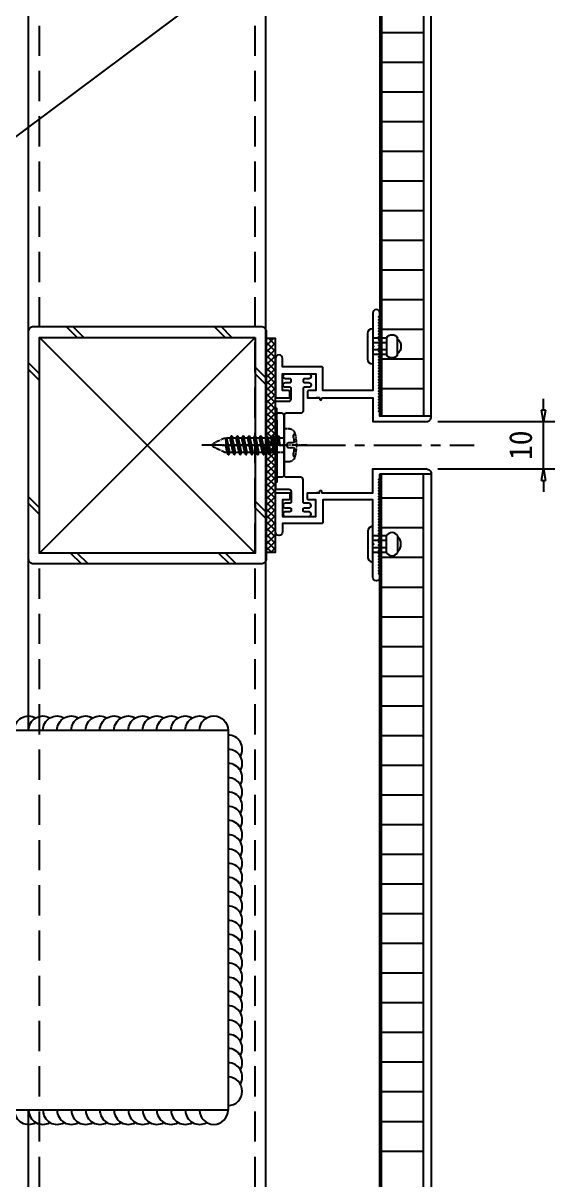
# Model space of a CAD drawing. Header units: millimetres. Extents: x 2352 to 12473, y 635 to 7997.
# Drawn here: x 2855.4 to 2967.4, y 1293.8 to 1537.3 of the extents above; entities that cross this region are included whole.
import ezdxf

# ---------------------------------------------------------------- set-up
doc = ezdxf.new("R2010")
doc.units = ezdxf.units.MM
for name, pattern in [('CENTER', [2, 1.25, -0.25, 0.25, -0.25]), ('CENTER2', [1.125, 0.75, -0.125, 0.125, -0.125]), ('CENTERX2', [4, 2.5, -0.5, 0.5, -0.5]), ('HIDDEN', [9.525, 6.35, -3.175])]:
    doc.linetypes.add(name, pattern=pattern)
doc.layers.get('Defpoints').update_dxf_attribs({"color": 187})
for name, color, linetype in [('.1 clip', 4, 'Continuous'), ('1', 1, 'Continuous'), ('AA-DWXM-GLAZ', 4, 'Continuous'), ('AA-FLXK-PATT', 9, 'Continuous'), ('AC-DIMS-치수', 4, 'Continuous'), ('Bolt', 1, 'Continuous'), ('CEN1', 1, 'CENTER2'), ('DIMENSIONS', 7, 'Continuous'), ('HAT', 5, 'Continuous'), ('HATCH', 8, 'Continuous'), ("ST'L BRACKET", 7, 'Continuous'), ("ST'L PIPE", 2, 'Continuous'), ('WALL', 3, 'Continuous'), ('Welding', 1, 'Continuous')]:
    doc.layers.add(name, color=color, linetype=linetype)
doc.styles.add('돋움체', font='')
doc.styles.get('돋움체').set_extended_font_data('DotumChe')
doc.dimstyles.new('Iljin', dxfattribs={"dimscale": 0.8, "dimtxt": 2, "dimasz": 1, "dimexe": 1, "dimexo": 1, "dimgap": 1, "dimtad": 1, "dimdec": 1, "dimdsep": 46, "dimtxsty": '돋움체', "dimblk": 'CLOSEDBLANK', "dimcen": 1, "dimclrd": 8, "dimclre": 8, "dimclrt": 2, "dimadec": 1, "dimazin": 2, "dimtfac": 1, "dimtdec": 1, "dimtix": 1, "dimtmove": 0, "dimatfit": 3, "dimldrblk": 'CLOSEDBLANK', "dimfxl": 1, "dimlwd": -1, "dimlwe": -1, "dimarcsym": 0})
doc.dimstyles.new('Iljin 3', dxfattribs={"dimscale": 2.4, "dimtxt": 2, "dimasz": 1, "dimexe": 1, "dimexo": 1, "dimgap": 1, "dimtad": 1, "dimdec": 1, "dimdsep": 46, "dimtxsty": '돋움체', "dimblk": 'CLOSEDBLANK', "dimcen": 1, "dimclrd": 8, "dimclre": 8, "dimclrt": 2, "dimadec": 1, "dimazin": 2, "dimtfac": 1, "dimtdec": 1, "dimtix": 1, "dimtmove": 0, "dimatfit": 3, "dimldrblk": 'CLOSEDBLANK', "dimfxl": 1, "dimlwd": -1, "dimlwe": -1, "dimarcsym": 0})

# ---------------------------------------------------------------- blocks, each defined once
blk = doc.blocks.new('_ClosedBlank')
at = {"color": 0, "linetype": 'ByBlock', "lineweight": -2}
for p, q in [((-1, 0.167), (0, 0)), ((-1, 0.167), (-1, -0.167)), ((0, 0), (-1, -0.167))]:
    blk.add_line(p, q, dxfattribs=at)
blk = doc.blocks.new('Z$W@#1B9F58AF')
at = {"layer": 'Bolt', "linetype": 'Continuous', "ltscale": 3}
for p, q in [((0, 5.91), (7.5, 5.91)), ((2, 3.01), (5.5, 3.01))]:
    blk.add_line(p, q, dxfattribs=at)
at = {"layer": 'Bolt'}
for p, q in [((6.45, 6.96), (1.05, 6.96)), ((2, 3.01), (2, 5.91)), ((3, 3.01), (3, 5.91)), ((4.5, 3.01), (4.5, 5.91)), ((5.5, 3.01), (5.5, 5.91)), ((5.5, 0.7, 0), (2, 0.7, 0))]:
    blk.add_line(p, q, dxfattribs=at)
for centre, radius, start, end in [((1.05, 5.91), 1.05, 90, 180), ((6.45, 5.91), 1.05, 0, 90), ((2.6, 1.86), 1.3, 117.3471, 242.6529), ((4.9, 1.86), 1.3, 297.3471, 62.6529), ((3.75, 2.2, 0), 2.2, 223.0029, 316.9971)]:
    blk.add_arc(centre, radius, start, end, dxfattribs=at)
blk = doc.blocks.new('A$C1041300C')
at = {"layer": 'CEN1', "linetype": 'CENTER'}
blk.add_line((3.5, 0), (3.5, 22.15), dxfattribs=at)
at = {"layer": 'CEN1'}
for p, q in [((2, 17.38), (3.12, 19.75)), ((5, 17.38), (3.88, 19.75)), ((2, 16.2), (2, 17.38)), ((2, 17.12), (3.54, 17.12)), ((5, 16.82), (5, 17.38)), ((2, 14.97), (2, 15.7)), ((5, 15.58), (5, 16.32)), ((5, 14.35), (5, 15.08)), ((2, 13.74), (2, 14.47)), ((2, 12.5), (2, 13.24)), ((5, 13.12), (5, 13.85)), ((5, 11.88), (5, 12.62)), ((2, 11.27), (2, 12)), ((2, 10.04), (2, 10.77)), ((5, 10.65), (5, 11.38)), ((5, 9.42), (5, 10.15)), ((2, 8.81), (2, 9.54)), ((2, 7.57), (2, 8.31)), ((5, 8.18), (5, 8.92)), ((5, 6.95), (5, 7.68)), ((7, 4.88), (0, 4.88)), ((0, 4.88), (0, 3.88)), ((2, 6.34), (2, 7.07)), ((2, 4.88), (2, 5.84)), ((5, 4.88), (5, 6.45)), ((7, 3.88), (7, 4.88))]:
    blk.add_line(p, q, dxfattribs=at)
at = {"layer": 'CEN1', "linetype": 'Continuous'}
for p, q in [((5.49, 16.52), (2, 17.12)), ((5.48, 16.62), (2.25, 17.12)), ((5, 16.82), (3.54, 17.12)), ((5.49, 15.28), (1.5, 15.94)), ((5.49, 14.05), (1.5, 14.7)), ((1.51, 16), (2, 16.2)), ((1.51, 14.77), (2, 14.97)), ((1.52, 15.9), (2, 15.7)), ((1.52, 14.66), (2, 14.47)), ((5.48, 15.39), (1.56, 16.03)), ((5.48, 14.15), (1.56, 14.8)), ((5, 16.32), (2, 16.94)), ((5, 15.58), (2, 16.2)), ((5, 15.08), (2, 15.7)), ((5, 14.35), (2, 14.97)), ((5.48, 16.62), (5, 16.82)), ((5.49, 16.52), (5, 16.32)), ((5.48, 15.39), (5, 15.58)), ((5.49, 15.28), (5, 15.08)), ((5.49, 12.82), (1.5, 13.47)), ((5.49, 11.58), (1.5, 12.24)), ((1.51, 13.54), (2, 13.74)), ((1.51, 12.3), (2, 12.5)), ((1.52, 13.43), (2, 13.24)), ((1.52, 12.2), (2, 12)), ((5.48, 12.92), (1.56, 13.57)), ((5.48, 11.69), (1.56, 12.33)), ((5, 13.85), (2, 14.47)), ((5, 13.12), (2, 13.74)), ((5, 12.62), (2, 13.24)), ((5, 11.88), (2, 12.5)), ((5.48, 14.15), (5, 14.35)), ((5.49, 14.05), (5, 13.85)), ((5.48, 12.92), (5, 13.12)), ((5.49, 12.82), (5, 12.62)), ((5.49, 10.35), (1.5, 11)), ((5.49, 9.12), (1.5, 9.77)), ((1.51, 11.07), (2, 11.27)), ((1.51, 9.84), (2, 10.04)), ((1.52, 10.97), (2, 10.77)), ((5.48, 10.46), (1.56, 11.1)), ((5.48, 9.22), (1.56, 9.87)), ((5, 11.38), (2, 12)), ((5, 10.65), (2, 11.27)), ((5, 10.15), (2, 10.77)), ((5, 9.42), (2, 10.04)), ((5.48, 11.69), (5, 11.88)), ((5.49, 11.58), (5, 11.38)), ((5.48, 10.46), (5, 10.65)), ((5.49, 10.35), (5, 10.15)), ((5.49, 7.88), (1.5, 8.54)), ((1.51, 8.61), (2, 8.81)), ((1.51, 7.37), (2, 7.57)), ((1.52, 9.73), (2, 9.54)), ((1.52, 8.5), (2, 8.31)), ((5.48, 7.99), (1.56, 8.63)), ((5.48, 6.76), (1.56, 7.4)), ((5, 8.92), (2, 9.54)), ((5, 8.18), (2, 8.81)), ((5, 7.68), (2, 8.31)), ((5, 6.95), (2, 7.57)), ((5.48, 9.22), (5, 9.42)), ((5.49, 9.12), (5, 8.92)), ((5.48, 7.99), (5, 8.18)), ((5.49, 7.88), (5, 7.68)), ((5.49, 6.65), (1.5, 7.31)), ((3.55, 5.74), (1.5, 6.07)), ((1.51, 6.14), (2, 6.34)), ((1.52, 7.27), (2, 7.07)), ((1.52, 6.03), (2, 5.84)), ((3.57, 5.84), (1.56, 6.17)), ((5, 6.45), (2, 7.07)), ((3.57, 5.84), (2, 6.34)), ((3.55, 5.74), (2, 5.84)), ((5.48, 6.76), (5, 6.95)), ((5.49, 6.65), (5, 6.45))]:
    blk.add_line(p, q, dxfattribs=at)
at = {"layer": 'CEN1'}
blk.add_lwpolyline([(0.95, 2.63), (1.18, 2.83), (1.43, 2.93), (1.7, 2.94), (1.97, 2.91), (2.24, 2.84), (2.48, 2.78), (2.69, 2.73), (2.84, 2.73), (2.94, 2.79), (2.99, 2.9), (3.01, 3.06), (3.01, 3.25), (2.99, 3.46), (2.98, 3.66), (2.99, 3.86), (3.03, 4.03), (3.11, 4.17), (3.22, 4.26), (3.35, 4.32), (3.5, 4.34), (3.65, 4.32), (3.78, 4.26), (3.89, 4.17), (3.97, 4.03), (4.01, 3.86), (4.02, 3.66), (4.01, 3.46), (3.99, 3.25), (3.99, 3.06), (4.01, 2.9), (4.06, 2.79), (4.16, 2.73), (4.31, 2.73), (4.52, 2.78), (4.76, 2.84), (5.03, 2.91), (5.3, 2.94), (5.57, 2.93), (5.82, 2.83), (6.05, 2.63)], dxfattribs=at)
at = {"layer": 'CEN1', "linetype": 'Continuous'}
for centre, radius, start, end in [((3.5, 19.48), 0.46, 35.1627, 144.8373), ((1.59, 15.96), 0.0925, 150.0754, 220.1339), ((1.59, 14.72), 0.0925, 150.0754, 220.1339), ((5.41, 16.56), 0.0925, 330.0754, 40.1339), ((5.41, 15.33), 0.0925, 330.0754, 40.1339), ((1.59, 13.49), 0.0925, 150.0754, 220.1339), ((1.59, 12.26), 0.0925, 150.0754, 220.1339), ((5.41, 14.09), 0.0925, 330.0754, 40.1339), ((5.41, 12.86), 0.0925, 330.0754, 40.1339), ((1.59, 11.03), 0.0925, 150.0754, 220.1339), ((1.59, 9.79), 0.0925, 150.0754, 220.1339), ((5.41, 11.63), 0.0925, 330.0754, 40.1339), ((5.41, 10.4), 0.0925, 330.0754, 40.1339), ((1.59, 8.56), 0.0925, 150.0754, 220.1339), ((1.59, 7.33), 0.0925, 150.0754, 220.1339), ((5.41, 9.16), 0.0925, 330.0754, 40.1339), ((5.41, 7.93), 0.0925, 330.0754, 40.1339), ((1.59, 6.09), 0.0925, 150.0754, 220.1339), ((3.53, 5.79), 0.0602, 290.6851, 49.2729), ((5.41, 6.7), 0.0925, 330.0754, 40.1339)]:
    blk.add_arc(centre, radius, start, end, dxfattribs=at)
at = {"layer": 'CEN1'}
for centre, radius, start, end in [((1.3, 3.88), 1.3, 180.0233, 254.4114), ((3.5, 11.64), 9.36, 254.205, 285.795), ((5.7, 3.88), 1.3, 285.5886, 359.9767)]:
    blk.add_arc(centre, radius, start, end, dxfattribs=at)
blk = doc.blocks.new('111')
at = {"color": 8, "linetype": 'HIDDEN'}
blk.add_line((1764.31, -990.89), (1764.31, -1003.67), dxfattribs=at)
at = {"layer": 'WALL', "lineweight": 30, "ltscale": 6, "rotation": 180}
blk.add_blockref('A$C1041300C', (1767.81, -981.51), dxfattribs=at)
blk = doc.blocks.new('A$C1DE33167')
at = {"layer": 'HATCH'}
for p, q in [((-20.45, -13.94), (24.95, 31.46)), ((-20.45, 31.46), (24.95, -13.94))]:
    blk.add_line(p, q, dxfattribs=at)
at = {"layer": "ST'L PIPE", "color": 1}
for p, q in [((-12.33, 31.46), (-10.03, 33.76)), ((-10.91, 31.46), (-8.61, 33.76)), ((15.87, 31.46), (18.17, 33.76)), ((17.29, 31.46), (19.59, 33.76)), ((-22.75, 22.65), (-20.45, 24.95)), ((-22.75, 21.23), (-20.45, 23.53)), ((-22.75, -8.55), (-20.45, -6.25)), ((-22.75, -9.97), (-20.45, -7.67)), ((-13.23, -16.24), (-10.93, -13.94)), ((-11.81, -16.24), (-9.51, -13.94)), ((14.97, -16.24), (17.27, -13.94)), ((16.39, -16.24), (18.69, -13.94))]:
    blk.add_line(p, q, dxfattribs=at)
at = {"layer": "ST'L PIPE"}
blk.add_lwpolyline([(26.25, -16.24), (-21.75, -16.24, -0.414214), (-22.75, -15.24), (-22.75, 32.76, -0.414214), (-21.75, 33.76), (26.25, 33.76, -0.414214), (27.25, 32.76), (27.25, -15.24, -0.414214)], format="xyb", close=True, dxfattribs=at)
blk.add_lwpolyline([(24.95, -13.94), (-20.45, -13.94), (-20.45, 31.46), (24.95, 31.46)], close=True, dxfattribs=at)
at = {"layer": 'Welding'}
for p, q in [((24.95, 23.55), (27.25, 25.85)), ((24.95, 22.13), (27.25, 24.43)), ((24.95, -7.65), (27.25, -5.35)), ((24.95, -9.07), (27.25, -6.77))]:
    blk.add_line(p, q, dxfattribs=at)
blk = doc.blocks.new('A$C35BF611D')
at = {"layer": 'Welding'}
for centre, end in [((19.59, 7.52), 210), ((19.59, 4.52), 210), ((19.59, 1.52), 210), ((19.59, -1.48), 210), ((19.59, -4.48), 210), ((19.59, -7.48), 210), ((19.59, -10.48), 210), ((19.59, -13.48), 210), ((19.59, -16.48), 210), ((19.59, -19.48), 210), ((19.59, -22.48), 210), ((19.59, -25.48), 210), ((19.59, -28.48), 210), ((19.59, -31.48), 270)]:
    blk.add_arc(centre, 3, 90, end, dxfattribs=at)
blk = doc.blocks.new('A$C449509A6')
at = {"layer": 'Welding'}
for centre, start in [((-37.76, 8.61), 180), ((-34.76, 8.61), 240), ((-31.76, 8.61), 240), ((-28.76, 8.61), 240), ((-25.76, 8.61), 240), ((-22.76, 8.61), 240), ((-19.76, 8.61), 240), ((-16.76, 8.61), 240), ((-13.76, 8.61), 240), ((-10.76, 8.61), 240), ((-7.76, 8.61), 240), ((-4.76, 8.61), 240), ((-1.76, 8.61), 240), ((1.24, 8.61), 240), ((4.24, 8.61), 240), ((7.24, 8.61), 240), ((10.24, 8.61), 240), ((13.24, 8.61), 240), ((16.24, 8.61), 240), ((19.24, 8.61), 240), ((22.24, 8.61), 240), ((25.24, 8.61), 240), ((28.24, 8.61), 240), ((31.24, 8.61), 240), ((34.24, 8.61), 240)]:
    blk.add_arc(centre, 3, start, 0, dxfattribs=at)
blk = doc.blocks.new('bracket11')
at = {"layer": "ST'L BRACKET"}
blk.add_line((2848.61, 1777.89), (2848.61, 1697.89), dxfattribs=at)
blk.add_lwpolyline([(2843.61, 1777.89), (2908.61, 1777.89), (2908.61, 1697.89), (2843.61, 1697.89), (2843.61, 1777.89)], dxfattribs=at)
at = {"layer": "ST'L BRACKET", "color": 0, "xscale": -1, "rotation": 90}
blk.add_blockref('A$C35BF611D', (2874.13, 1797.48), dxfattribs=at)
at = {"layer": "ST'L BRACKET", "color": 0, "rotation": 90}
for name, p in [('A$C449509A6', (2917.22, 1739.64)), ('A$C35BF611D', (2874.13, 1678.3))]:
    blk.add_blockref(name, p, dxfattribs=at)
blk = doc.blocks.new('*D91')
at = {"layer": 'Defpoints', "color": 0, "transparency": 16777216}
for p in [(2940.36, 1453.45), (2965.01, 1453.45), (2940.36, 1443.45)]:
    blk.add_point(p, dxfattribs=at)
at = {"layer": 'DIMENSIONS', "color": 8, "transparency": 16777216}
for p, q in [((2965.01, 1455.85), (2965.01, 1458.25)), ((2942.76, 1453.45), (2967.41, 1453.45)), ((2965.01, 1443.45), (2965.01, 1453.45)), ((2942.76, 1443.45), (2967.41, 1443.45)), ((2965.01, 1441.05), (2965.01, 1438.65))]:
    blk.add_line(p, q, dxfattribs=at)
at = {"layer": 'DIMENSIONS', "color": 8, "transparency": 16777216, "xscale": 2.4, "yscale": 2.4, "zscale": 2.4}
for p, rotation in [((2965.01, 1453.45), 270), ((2965.01, 1443.45), 90)]:
    blk.add_blockref('_ClosedBlank', p, dxfattribs=dict(at, rotation=rotation))
at = {"layer": 'DIMENSIONS', "color": 2, "transparency": 16777216, "insert": (2960.21, 1448.45), "char_height": 4.8, "attachment_point": 5, "rotation": 90, "style": '돋움체'}
blk.add_mtext('10', dxfattribs=at)

msp = doc.modelspace()

# ---------------------------------------------------------------- hatches: boundary and pattern name
at = {"layer": '1'}
h = msp.add_hatch(dxfattribs=at)
h.set_pattern_fill('ANSI37', color=8, scale=0.3, angle=90)
h.set_pattern_definition([(135, (-64.5844, -395.8855), (-0.6735192, -0.6735192), []), (225, (-64.5844, -395.8855), (0.6735192, -0.6735192), [])])
h.paths.add_polyline_path([(2906.56, 1425.95), (2908.56, 1425.95), (2908.56, 1470.95), (2906.56, 1470.95)])

# ---------------------------------------------------------------- linework, layer by layer
at = {"layer": '.1 clip', "color": 3, "ltscale": 0.8}
for p, q in [((2917.81, 1458.45), (2917.21, 1458.45)), ((2917.81, 1438.45), (2917.21, 1438.45))]:
    msp.add_line(p, q, dxfattribs=at)
for points in [[(2940.36, 1453.45, 0.414214), (2941.36, 1454.45), (2941.36, 1454.55), (2930.56, 1454.55), (2930.56, 1455.35), (2930.26, 1455.65), (2930.56, 1455.95), (2930.26, 1456.25), (2930.56, 1456.55), (2930.26, 1456.85), (2930.56, 1457.15), (2930.26, 1457.45), (2930.56, 1457.75), (2930.26, 1458.05), (2930.56, 1458.35), (2930.26, 1458.65), (2930.56, 1458.95), (2930.26, 1459.25), (2930.56, 1459.55), (2930.26, 1459.85), (2930.56, 1460.15), (2930.26, 1460.45), (2930.56, 1460.75), (2930.26, 1461.05), (2930.56, 1461.35), (2930.26, 1461.65), (2930.56, 1461.95), (2930.26, 1462.25), (2930.56, 1462.55), (2930.26, 1462.85), (2930.56, 1463.15), (2930.26, 1463.45), (2930.56, 1463.75), (2930.26, 1464.05), (2930.56, 1464.35), (2930.26, 1464.65), (2930.56, 1464.95), (2930.26, 1465.25), (2930.56, 1465.55), (2930.26, 1465.85), (2930.56, 1466.15), (2930.26, 1466.45), (2930.56, 1466.75), (2930.26, 1467.05), (2930.56, 1467.35), (2930.26, 1467.65), (2930.56, 1467.95), (2930.26, 1468.25), (2930.56, 1468.55), (2930.26, 1468.85), (2930.56, 1469.15), (2930.26, 1469.45), (2930.56, 1469.75), (2930.26, 1470.05), (2930.56, 1470.35), (2930.26, 1470.65), (2930.56, 1470.95), (2930.26, 1471.25), (2930.56, 1471.55), (2930.26, 1471.85), (2930.56, 1472.15), (2930.26, 1472.45), (2930.56, 1472.75), (2930.26, 1473.05), (2930.56, 1473.35), (2930.26, 1473.65), (2930.56, 1473.95), (2930.26, 1474.25), (2930.56, 1474.55), (2930.26, 1474.85), (2930.56, 1475.15), (2930.26, 1475.45), (2930.56, 1475.75), (2930.56, 1476.25, 1), (2929.06, 1476.25), (2929.06, 1469.45), (2929.26, 1469.25), (2929.06, 1469.05), (2929.06, 1459.95), (2918.56, 1459.95), (2918.56, 1464.7, 0.414214), (2918.31, 1464.95), (2910.06, 1464.95), (2910.06, 1466.7, 1), (2908.56, 1466.7), (2908.56, 1458.7, 0.414214), (2908.81, 1458.45), (2911.56, 1458.45), (2911.56, 1459.7, 0.414214), (2911.31, 1459.95), (2910.06, 1459.95), (2910.06, 1463.45), (2917.06, 1463.45), (2917.06, 1459.95), (2915.56, 1459.95, 0.414214), (2915.31, 1459.7), (2915.31, 1458.45), (2917.81, 1458.45), (2917.88, 1458.08, 0.679596), (2918.25, 1458.08), (2918.31, 1458.45), (2929.06, 1458.45), (2929.06, 1453.45)], [(2908.56, 1454.95), (2908.56, 1453.95, 0.414214), (2908.81, 1453.7), (2908.86, 1453.7), (2908.86, 1440.7), (2908.81, 1440.7, 0.414214), (2908.56, 1440.45), (2908.56, 1439.45, 0.414214), (2908.81, 1439.2), (2911.36, 1439.2, -0.414214), (2911.86, 1438.7), (2911.86, 1436.5, -0.414214), (2911.61, 1436.25), (2910.66, 1436.25, 1), (2910.66, 1435.25), (2911.61, 1435.25, -0.414214), (2911.86, 1435), (2911.86, 1434.7, -0.414214), (2911.61, 1434.45), (2910.66, 1434.45, 1), (2910.66, 1433.45), (2915.56, 1433.45, 1), (2915.56, 1434.45), (2914.61, 1434.45, -0.414214), (2914.36, 1434.7), (2914.36, 1435, -0.414214), (2914.61, 1435.25), (2915.56, 1435.25, 1), (2915.56, 1436.25), (2914.61, 1436.25, -0.414214), (2914.36, 1436.5), (2914.36, 1441.21, 0.414214), (2913.86, 1441.71), (2910.86, 1441.71, -0.414214), (2910.36, 1442.21), (2910.36, 1448.15), (2910.06, 1448.45), (2910.36, 1448.75), (2910.36, 1454.7, 0.414214), (2909.86, 1455.2), (2908.81, 1455.2, 0.414214)], [(2940.36, 1443.45, -0.414214), (2941.36, 1442.45), (2941.36, 1442.35), (2930.56, 1442.35), (2930.56, 1441.55), (2930.26, 1441.25), (2930.56, 1440.95), (2930.26, 1440.65), (2930.56, 1440.35), (2930.26, 1440.05), (2930.56, 1439.75), (2930.26, 1439.45), (2930.56, 1439.15), (2930.26, 1438.85), (2930.56, 1438.55), (2930.26, 1438.25), (2930.56, 1437.95), (2930.26, 1437.65), (2930.56, 1437.35), (2930.26, 1437.05), (2930.56, 1436.75), (2930.26, 1436.45), (2930.56, 1436.15), (2930.26, 1435.85), (2930.56, 1435.55), (2930.26, 1435.25), (2930.56, 1434.95), (2930.26, 1434.65), (2930.56, 1434.35), (2930.26, 1434.05), (2930.56, 1433.75), (2930.26, 1433.45), (2930.56, 1433.15), (2930.26, 1432.85), (2930.56, 1432.55), (2930.26, 1432.25), (2930.56, 1431.95), (2930.26, 1431.65), (2930.56, 1431.35), (2930.26, 1431.05), (2930.56, 1430.75), (2930.26, 1430.45), (2930.56, 1430.15), (2930.26, 1429.85), (2930.56, 1429.55), (2930.26, 1429.25), (2930.56, 1428.95), (2930.26, 1428.65), (2930.56, 1428.35), (2930.26, 1428.05), (2930.56, 1427.75), (2930.26, 1427.45), (2930.56, 1427.15), (2930.26, 1426.85), (2930.56, 1426.55), (2930.26, 1426.25), (2930.56, 1425.95), (2930.26, 1425.65), (2930.56, 1425.35), (2930.26, 1425.05), (2930.56, 1424.75), (2930.26, 1424.45), (2930.56, 1424.15), (2930.26, 1423.85), (2930.56, 1423.55), (2930.26, 1423.25), (2930.56, 1422.95), (2930.26, 1422.65), (2930.56, 1422.35), (2930.26, 1422.05), (2930.56, 1421.75), (2930.26, 1421.45), (2930.56, 1421.15), (2930.56, 1420.65, -1), (2929.06, 1420.65), (2929.06, 1427.45), (2929.26, 1427.65), (2929.06, 1427.85), (2929.06, 1436.95), (2918.56, 1436.95), (2918.56, 1432.2, -0.414214), (2918.31, 1431.95), (2910.06, 1431.95), (2910.06, 1430.2, -1), (2908.56, 1430.2), (2908.56, 1438.2, -0.414214), (2908.81, 1438.45), (2911.56, 1438.45), (2911.56, 1437.2, -0.414214), (2911.31, 1436.95), (2910.06, 1436.95), (2910.06, 1433.45), (2917.06, 1433.45), (2917.06, 1436.95), (2915.56, 1436.95, -0.414214), (2915.31, 1437.2), (2915.31, 1438.45), (2917.81, 1438.45), (2917.88, 1438.82, -0.679596), (2918.25, 1438.82), (2918.31, 1438.45), (2929.06, 1438.45), (2929.06, 1443.45)]]:
    msp.add_lwpolyline(points, format="xyb", close=True, dxfattribs=at)
at = {"layer": '.1 clip', "color": 251, "ltscale": 0.8}
msp.add_lwpolyline([(2908.56, 1441.95), (2908.56, 1442.95, -0.414214), (2908.81, 1443.2), (2908.86, 1443.2), (2908.86, 1456.2), (2908.81, 1456.2, -0.414214), (2908.56, 1456.45), (2908.56, 1457.45, -0.414214), (2908.81, 1457.7), (2911.36, 1457.7, 0.414214), (2911.86, 1458.2), (2911.86, 1460.4, 0.414214), (2911.61, 1460.65), (2910.66, 1460.65, -1), (2910.66, 1461.65), (2911.61, 1461.65, 0.414214), (2911.86, 1461.9), (2911.86, 1462.2, 0.414214), (2911.61, 1462.45), (2910.66, 1462.45, -1), (2910.66, 1463.45), (2915.56, 1463.45, -1), (2915.56, 1462.45), (2914.61, 1462.45, 0.414214), (2914.36, 1462.2), (2914.36, 1461.9, 0.414214), (2914.61, 1461.65), (2915.56, 1461.65, -1), (2915.56, 1460.65), (2914.61, 1460.65, 0.414214), (2914.36, 1460.4), (2914.36, 1455.69, -0.414214), (2913.86, 1455.19), (2910.86, 1455.19, 0.414214), (2910.36, 1454.69), (2910.36, 1448.75), (2910.06, 1448.45), (2910.36, 1448.15), (2910.36, 1442.2, -0.414214), (2909.86, 1441.7), (2908.81, 1441.7, -0.414214)], format="xyb", close=True, dxfattribs=at)
at = {"color": 8}
msp.add_lwpolyline([(2906.56, 1425.95), (2908.56, 1425.95), (2908.56, 1470.95), (2906.56, 1470.95)], close=True, dxfattribs=at)
at = {"layer": '1', "linetype": 'CENTERX2', "ltscale": 4}
msp.add_line((2897.31, 1448.45), (2950.4, 1448.45), dxfattribs=at)
at = {"layer": 'AA-DWXM-GLAZ'}
for p, q in [((2930.56, 1623.38), (2930.56, 1454.55)), ((2930.56, 781.03), (2930.56, 1442.35))]:
    msp.add_line(p, q, dxfattribs=at)
for points in [[(2939.76, 1623.38), (2939.76, 1454.55)], [(2941.36, 1454.55), (2941.36, 1623.38)], [(2939.76, 781.03), (2939.76, 1442.35)], [(2941.36, 1442.35), (2941.36, 780.93)]]:
    msp.add_lwpolyline(points, dxfattribs=at)
at = {"layer": 'AA-FLXK-PATT'}
for p, q in [((2930.91, 1623.38), (2930.91, 1454.55)), ((2939.76, 1535.31), (2930.91, 1535.31)), ((2939.76, 1529.06), (2930.91, 1529.06)), ((2939.76, 1522.81), (2930.91, 1522.81)), ((2939.76, 1516.56), (2930.91, 1516.56)), ((2939.76, 1510.31), (2930.91, 1510.31)), ((2939.76, 1504.06), (2930.91, 1504.06)), ((2939.76, 1497.81), (2930.91, 1497.81)), ((2939.76, 1491.56), (2930.91, 1491.56)), ((2939.76, 1485.31), (2930.91, 1485.31)), ((2939.76, 1479.06), (2930.91, 1479.06)), ((2939.76, 1472.81), (2930.91, 1472.81)), ((2939.76, 1466.56), (2930.91, 1466.56)), ((2939.76, 1460.31), (2930.91, 1460.31)), ((2930.91, 781.03), (2930.91, 1442.35)), ((2939.76, 1437.28), (2930.91, 1437.28)), ((2939.76, 1431.03), (2930.91, 1431.03)), ((2939.76, 1424.78), (2930.91, 1424.78)), ((2939.76, 1418.53), (2930.91, 1418.53)), ((2939.76, 1412.28), (2930.91, 1412.28)), ((2939.76, 1406.03), (2930.91, 1406.03)), ((2939.76, 1399.78), (2930.91, 1399.78)), ((2939.76, 1393.53), (2930.91, 1393.53)), ((2939.76, 1387.28), (2930.91, 1387.28)), ((2939.76, 1381.03), (2930.91, 1381.03)), ((2939.76, 1374.78), (2930.91, 1374.78)), ((2939.76, 1368.53), (2930.91, 1368.53)), ((2939.76, 1362.28), (2930.91, 1362.28)), ((2939.76, 1356.03), (2930.91, 1356.03)), ((2939.76, 1349.78), (2930.91, 1349.78)), ((2939.76, 1343.53), (2930.91, 1343.53)), ((2939.76, 1337.28), (2930.91, 1337.28)), ((2939.76, 1331.03), (2930.91, 1331.03)), ((2939.76, 1324.78), (2930.91, 1324.78)), ((2939.76, 1318.53), (2930.91, 1318.53)), ((2939.76, 1312.28), (2930.91, 1312.28)), ((2939.76, 1306.03), (2930.91, 1306.03)), ((2939.76, 1299.78), (2930.91, 1299.78))]:
    msp.add_line(p, q, dxfattribs=at)
at = {"layer": "ST'L PIPE"}
for p, q in [((2856.56, 1388.45), (2856.56, 1623.38)), ((2906.56, 815.13), (2906.56, 1623.38)), ((2856.56, 766.13), (2856.56, 1308.45))]:
    msp.add_line(p, q, dxfattribs=at)
at = {"layer": "ST'L PIPE", "color": 8, "linetype": 'HIDDEN'}
for p, q in [((2858.86, 768.43), (2858.86, 1623.38)), ((2904.26, 768.43), (2904.26, 1623.38))]:
    msp.add_line(p, q, dxfattribs=at)

# ---------------------------------------------------------------- block references
for name, p, rotation in [('A$C1DE33167', (2890.33, 1446.2), 90), ('Z$W@#1B9F58AF', (2934.98, 1423.88), 89.99999999999999)]:
    msp.add_blockref(name, p, dxfattribs=dict(rotation=rotation))
at = {"xscale": -1, "rotation": 90}
msp.add_blockref('Z$W@#1B9F58AF', (2934.98, 1473.02), dxfattribs=at)
msp.add_blockref('bracket11', (-10.04, -389.44))
at = {"layer": 'HAT', "xscale": -1, "rotation": 270}
msp.add_blockref('111', (3896.75, -315.86), dxfattribs=at)

# ---------------------------------------------------------------- dimensions: what is measured, and where the dimension line sits
at = {"layer": 'DIMENSIONS'}
dim = msp.add_linear_dim(base=(2965.01, 1453.45), p1=(2940.36, 1443.45), p2=(2940.36, 1453.45), angle=90, dimstyle='Iljin 3', dxfattribs=at)
dim.commit()
dim.dimension.update_dxf_attribs({"geometry": '*D91', "text_midpoint": (2960.21, 1448.45)})

# ---------------------------------------------------------------- leaders
at = {"layer": 'AC-DIMS-치수', "color": 8}
msp.add_leader([(2832.36, 1497.35, -0.13), (2947.36, 1583.17, -0.13)], dimstyle='Iljin', override={"dimscale": 2, "dimasz": 2, "dimgap": 0.5, "dimdec": 2, "dimtdec": 2}, dxfattribs=at)

doc.saveas('drawing.dxf')
